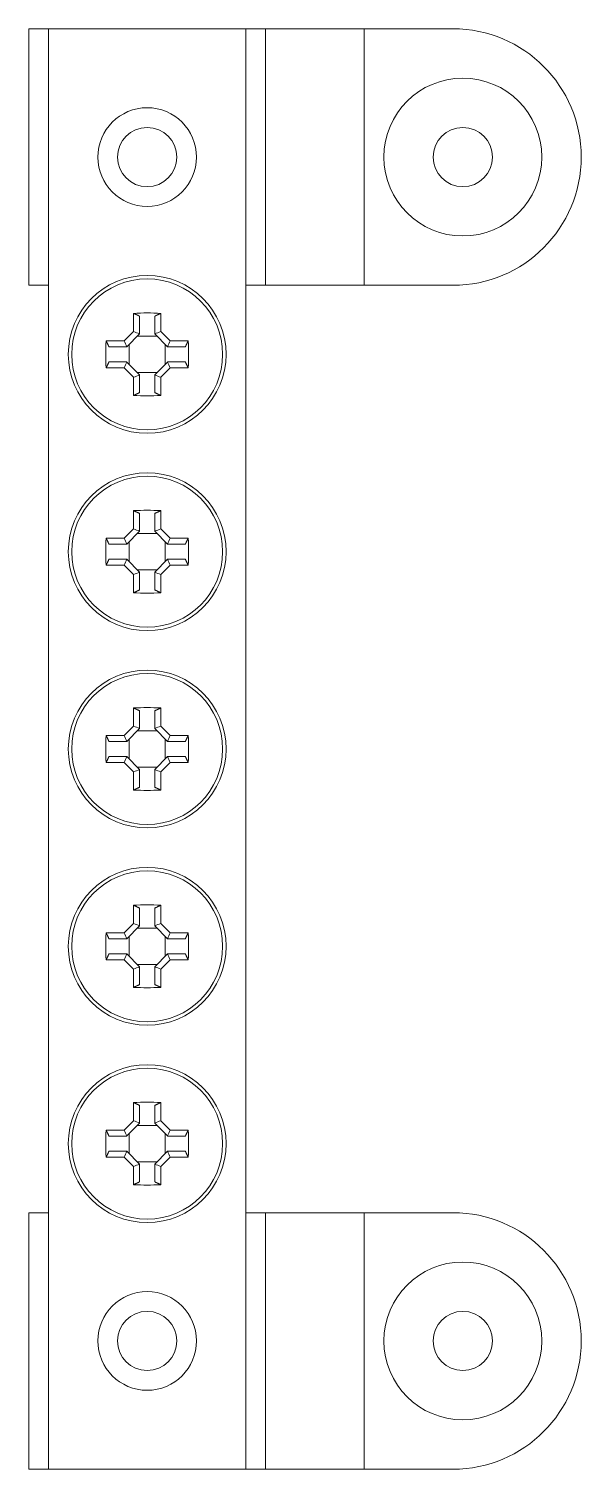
# Model space of a CAD drawing. Header units: millimetres. Extents: x -208796 to -83323, y 30910 to 103951.
# Drawn here: x -100228.9 to -100200.9, y 36274.7 to 36347.7 of the extents above; entities that cross this region are included whole.
import ezdxf

# ---------------------------------------------------------------- set-up
doc = ezdxf.new("R2010")
doc.units = ezdxf.units.MM
doc.header["$LTSCALE"] = 3
doc.layers.add('hw_VTP', color=7, linetype='Continuous', lineweight=13)

# ---------------------------------------------------------------- blocks, each defined once
blk = doc.blocks.new('*U159')
at = {"layer": 'hw_VTP', "color": 7}
for p, q in [((-36.5, 11), (-23.5, 11)), ((-36.5, 11), (-36.5, 10)), ((-23.5, 11), (-23.5, 10)), ((23.5, 10), (23.5, 11)), ((23.5, 11), (36.5, 11)), ((36.5, 11), (36.5, 10)), ((-36.5, -1), (-36.5, 0)), ((-23.5, 0), (-23.5, -1)), ((23.5, -1), (23.5, 0)), ((36.5, 0), (36.5, -1)), ((-36.5, -1), (-23.5, -1)), ((-36.5, -6), (-36.5, -1)), ((-23.5, -1), (-23.5, -6)), ((23.5, -1), (36.5, -1)), ((23.5, -6), (23.5, -1)), ((36.5, -1), (36.5, -6)), ((-36.5, -6), (-23.5, -6)), ((-36.5, -10.5), (-36.5, -6)), ((-23.5, -6), (-23.5, -10.5)), ((23.5, -6), (36.5, -6)), ((23.5, -10.5), (23.5, -6)), ((36.5, -6), (36.5, -10.5))]:
    blk.add_line(p, q, dxfattribs=at)
at = {"layer": 'hw_VTP', "color": 30}
for p, q in [((36.5, 10), (-36.5, 10)), ((-36.5, 0), (-36.5, 10)), ((36.5, 10), (36.5, 0)), ((-20.689, 6.161), (-20.689, 7.08)), ((-20.383, 6.936), (-20.383, 6.04)), ((-19.617, 6.04), (-19.617, 6.936)), ((-19.311, 7.08), (-19.311, 6.161)), ((-10.689, 6.161), (-10.689, 7.08)), ((-10.383, 6.936), (-10.383, 6.04)), ((-9.617, 6.04), (-9.617, 6.936)), ((-9.311, 7.08), (-9.311, 6.161)), ((-0.689, 6.161), (-0.689, 7.08)), ((-0.383, 6.936), (-0.383, 6.04)), ((0.383, 6.04), (0.383, 6.936)), ((0.689, 7.08), (0.689, 6.161)), ((9.311, 6.161), (9.311, 7.08)), ((9.617, 6.936), (9.617, 6.04)), ((10.383, 6.04), (10.383, 6.936)), ((10.689, 7.08), (10.689, 6.161)), ((19.311, 6.161), (19.311, 7.08)), ((19.617, 6.936), (19.617, 6.04)), ((20.383, 6.04), (20.383, 6.936)), ((20.689, 7.08), (20.689, 6.161)), ((-21.161, 5.689), (-20.689, 6.161)), ((-20.387, 6.037), (-21.037, 5.387)), ((-19.496, 5.92), (-20.504, 5.92)), ((-19.613, 6.037), (-19.617, 6.04)), ((-18.963, 5.387), (-19.613, 6.037)), ((-19.311, 6.161), (-18.839, 5.689)), ((-11.161, 5.689), (-10.689, 6.161)), ((-10.387, 6.037), (-11.037, 5.387)), ((-9.496, 5.92), (-10.504, 5.92)), ((-9.613, 6.037), (-9.617, 6.04)), ((-8.963, 5.387), (-9.613, 6.037)), ((-9.311, 6.161), (-8.839, 5.689)), ((-1.161, 5.689), (-0.689, 6.161)), ((-0.387, 6.037), (-1.037, 5.387)), ((0.504, 5.92), (-0.504, 5.92)), ((0.387, 6.037), (0.383, 6.04)), ((1.037, 5.387), (0.387, 6.037)), ((0.689, 6.161), (1.161, 5.689)), ((8.839, 5.689), (9.311, 6.161)), ((9.613, 6.037), (8.963, 5.387)), ((10.504, 5.92), (9.496, 5.92)), ((10.387, 6.037), (10.383, 6.04)), ((11.037, 5.387), (10.387, 6.037)), ((10.689, 6.161), (11.161, 5.689)), ((18.839, 5.689), (19.311, 6.161)), ((19.613, 6.037), (18.963, 5.387)), ((20.504, 5.92), (19.496, 5.92)), ((20.387, 6.037), (20.383, 6.04)), ((21.037, 5.387), (20.387, 6.037)), ((20.689, 6.161), (21.161, 5.689)), ((-22.08, 5.689), (-21.161, 5.689)), ((-21.04, 5.383), (-21.936, 5.383)), ((-21.037, 5.387), (-21.04, 5.383)), ((-20.92, 5.504), (-20.92, 4.496)), ((-19.08, 4.496), (-19.08, 5.504)), ((-18.064, 5.383), (-18.96, 5.383)), ((-18.839, 5.689), (-17.92, 5.689)), ((-12.08, 5.689), (-11.161, 5.689)), ((-11.04, 5.383), (-11.936, 5.383)), ((-11.037, 5.387), (-11.04, 5.383)), ((-10.92, 5.504), (-10.92, 4.496)), ((-9.08, 4.496), (-9.08, 5.504)), ((-8.064, 5.383), (-8.96, 5.383)), ((-8.839, 5.689), (-7.92, 5.689)), ((-2.08, 5.689), (-1.161, 5.689)), ((-1.04, 5.383), (-1.936, 5.383)), ((-1.037, 5.387), (-1.04, 5.383)), ((-0.92, 5.504), (-0.92, 4.496)), ((0.92, 4.496), (0.92, 5.504)), ((1.936, 5.383), (1.04, 5.383)), ((1.161, 5.689), (2.08, 5.689)), ((7.92, 5.689), (8.839, 5.689)), ((8.96, 5.383), (8.064, 5.383)), ((8.963, 5.387), (8.96, 5.383)), ((9.08, 5.504), (9.08, 4.496)), ((10.92, 4.496), (10.92, 5.504)), ((11.936, 5.383), (11.04, 5.383)), ((11.161, 5.689), (12.08, 5.689)), ((17.92, 5.689), (18.839, 5.689)), ((18.96, 5.383), (18.064, 5.383)), ((18.963, 5.387), (18.96, 5.383)), ((19.08, 5.504), (19.08, 4.496)), ((20.92, 4.496), (20.92, 5.504)), ((21.936, 5.383), (21.04, 5.383)), ((21.161, 5.689), (22.08, 5.689)), ((-21.936, 4.617), (-21.04, 4.617)), ((-21.037, 4.613), (-20.387, 3.963)), ((-19.613, 3.963), (-18.963, 4.613)), ((-18.963, 4.613), (-18.96, 4.617)), ((-18.96, 4.617), (-18.064, 4.617)), ((-11.936, 4.617), (-11.04, 4.617)), ((-11.037, 4.613), (-10.387, 3.963)), ((-9.613, 3.963), (-8.963, 4.613)), ((-8.963, 4.613), (-8.96, 4.617)), ((-8.96, 4.617), (-8.064, 4.617)), ((-1.936, 4.617), (-1.04, 4.617)), ((-1.037, 4.613), (-0.387, 3.963)), ((0.387, 3.963), (1.037, 4.613)), ((1.037, 4.613), (1.04, 4.617)), ((1.04, 4.617), (1.936, 4.617)), ((8.064, 4.617), (8.96, 4.617)), ((8.963, 4.613), (9.613, 3.963)), ((10.387, 3.963), (11.037, 4.613)), ((11.037, 4.613), (11.04, 4.617)), ((11.04, 4.617), (11.936, 4.617)), ((18.064, 4.617), (18.96, 4.617)), ((18.963, 4.613), (19.613, 3.963)), ((20.387, 3.963), (21.037, 4.613)), ((21.037, 4.613), (21.04, 4.617)), ((21.04, 4.617), (21.936, 4.617)), ((-21.161, 4.311), (-22.08, 4.311)), ((-20.689, 3.839), (-21.161, 4.311)), ((-20.689, 2.92), (-20.689, 3.839)), ((-20.504, 4.08), (-19.496, 4.08)), ((-20.387, 3.963), (-20.383, 3.96)), ((-20.383, 3.96), (-20.383, 3.064)), ((-19.617, 3.064), (-19.617, 3.96)), ((-18.839, 4.311), (-19.311, 3.839)), ((-19.311, 3.839), (-19.311, 2.92)), ((-17.92, 4.311), (-18.839, 4.311)), ((-11.161, 4.311), (-12.08, 4.311)), ((-10.689, 3.839), (-11.161, 4.311)), ((-10.689, 2.92), (-10.689, 3.839)), ((-10.504, 4.08), (-9.496, 4.08)), ((-10.387, 3.963), (-10.383, 3.96)), ((-10.383, 3.96), (-10.383, 3.064)), ((-9.617, 3.064), (-9.617, 3.96)), ((-8.839, 4.311), (-9.311, 3.839)), ((-9.311, 3.839), (-9.311, 2.92)), ((-7.92, 4.311), (-8.839, 4.311)), ((-1.161, 4.311), (-2.08, 4.311)), ((-0.689, 3.839), (-1.161, 4.311)), ((-0.689, 2.92), (-0.689, 3.839)), ((-0.504, 4.08), (0.504, 4.08)), ((-0.387, 3.963), (-0.383, 3.96)), ((-0.383, 3.96), (-0.383, 3.064)), ((0.383, 3.064), (0.383, 3.96)), ((1.161, 4.311), (0.689, 3.839)), ((0.689, 3.839), (0.689, 2.92)), ((2.08, 4.311), (1.161, 4.311)), ((8.839, 4.311), (7.92, 4.311)), ((9.311, 3.839), (8.839, 4.311)), ((9.311, 2.92), (9.311, 3.839)), ((9.496, 4.08), (10.504, 4.08)), ((9.613, 3.963), (9.617, 3.96)), ((9.617, 3.96), (9.617, 3.064)), ((10.383, 3.064), (10.383, 3.96)), ((11.161, 4.311), (10.689, 3.839)), ((10.689, 3.839), (10.689, 2.92)), ((12.08, 4.311), (11.161, 4.311)), ((18.839, 4.311), (17.92, 4.311)), ((19.311, 3.839), (18.839, 4.311)), ((19.311, 2.92), (19.311, 3.839)), ((19.496, 4.08), (20.504, 4.08)), ((19.613, 3.963), (19.617, 3.96)), ((19.617, 3.96), (19.617, 3.064)), ((20.383, 3.064), (20.383, 3.96)), ((21.161, 4.311), (20.689, 3.839)), ((20.689, 3.839), (20.689, 2.92)), ((22.08, 4.311), (21.161, 4.311)), ((-36.5, 0), (36.5, 0))]:
    blk.add_line(p, q, dxfattribs=at)
for centre, radius in [((-20, 5), 4), ((-20, 5), 3.825), ((-10, 5), 4), ((-10, 5), 3.825), ((0, 5), 4), ((0, 5), 3.825), ((10, 5), 4), ((10, 5), 3.825), ((20, 5), 4), ((20, 5), 3.825)]:
    blk.add_circle(centre, radius, dxfattribs=at)
at = {"layer": 'hw_VTP', "color": 7}
for centre, radius in [((-30, 5), 2.5), ((30, 5), 2.5), ((-30, 5), 1.5), ((30, 5), 1.5), ((-30, -11), 4), ((30, -11), 4), ((-30, -11), 1.5), ((30, -11), 1.5)]:
    blk.add_circle(centre, radius, dxfattribs=at)
for centre in [(-30, -10.5), (30, -10.5)]:
    blk.add_arc(centre, 6.5, 180, 0, dxfattribs=at)
at = {"layer": 'hw_VTP', "color": 30}
for centre, major_axis in [((-20, 3.922), (-6.357, 0)), ((-10, 3.922), (-6.357, 0)), ((0, 3.922), (-6.357, 0)), ((10, 3.922), (-6.357, 0)), ((20, 3.922), (-6.357, 0)), ((-18.922, 5), (0, -6.357)), ((-21.078, 5), (0, 6.357)), ((-8.922, 5), (0, -6.357)), ((-11.078, 5), (0, 6.357)), ((1.078, 5), (0, -6.357)), ((-1.078, 5), (0, 6.357)), ((11.078, 5), (0, -6.357)), ((8.922, 5), (0, 6.357)), ((21.078, 5), (0, -6.357)), ((18.922, 5), (0, 6.357)), ((-20, 6.078), (6.357, 0)), ((-10, 6.078), (6.357, 0)), ((0, 6.078), (6.357, 0)), ((10, 6.078), (6.357, 0)), ((20, 6.078), (6.357, 0))]:
    blk.add_ellipse(centre, major_axis=major_axis, ratio=0.499722, start_param=4.603833, end_param=4.820944, dxfattribs=at)
for points, weights in [([(-20.689, 7.08), (-20.532, 7.006), (-20.383, 6.936)], [1, 1.00025945067, 1]), ([(-19.617, 6.936), (-19.468, 7.006), (-19.311, 7.08)], [1, 1.00025945066, 1]), ([(-10.689, 7.08), (-10.532, 7.006), (-10.383, 6.936)], [1, 1.00025945067, 1]), ([(-9.617, 6.936), (-9.468, 7.006), (-9.311, 7.08)], [1, 1.00025945066, 1]), ([(-0.689, 7.08), (-0.532, 7.006), (-0.383, 6.936)], [1, 1.00025945067, 1]), ([(0.383, 6.936), (0.532, 7.006), (0.689, 7.08)], [1, 1.00025945066, 1]), ([(9.311, 7.08), (9.468, 7.006), (9.617, 6.936)], [1, 1.00025945067, 1]), ([(10.383, 6.936), (10.532, 7.006), (10.689, 7.08)], [1, 1.00025945066, 1]), ([(19.311, 7.08), (19.468, 7.006), (19.617, 6.936)], [1, 1.00025945067, 1]), ([(20.383, 6.936), (20.532, 7.006), (20.689, 7.08)], [1, 1.00025945066, 1]), ([(-20.387, 6.037), (-20.385, 6.039), (-20.383, 6.04)], [0.960465329359, 0.960447412211, 0.960429506847]), ([(-10.387, 6.037), (-10.385, 6.039), (-10.383, 6.04)], [0.960465329359, 0.960447412211, 0.960429506847]), ([(-0.387, 6.037), (-0.385, 6.039), (-0.383, 6.04)], [0.960465329359, 0.960447412211, 0.960429506847]), ([(9.613, 6.037), (9.615, 6.039), (9.617, 6.04)], [0.960465329359, 0.960447412211, 0.960429506847]), ([(19.613, 6.037), (19.615, 6.039), (19.617, 6.04)], [0.960465329359, 0.960447412211, 0.960429506847]), ([(-21.936, 5.383), (-22.006, 5.532), (-22.08, 5.689)], [1, 1.00025945065, 1]), ([(-18.963, 5.387), (-18.961, 5.385), (-18.96, 5.383)], [0.960465329359, 0.960447412211, 0.960429506847]), ([(-17.92, 5.689), (-17.994, 5.532), (-18.064, 5.383)], [1, 1.00025945064, 1]), ([(-11.936, 5.383), (-12.006, 5.532), (-12.08, 5.689)], [1, 1.00025945065, 1]), ([(-8.963, 5.387), (-8.961, 5.385), (-8.96, 5.383)], [0.960465329359, 0.960447412211, 0.960429506847]), ([(-7.92, 5.689), (-7.994, 5.532), (-8.064, 5.383)], [1, 1.00025945064, 1]), ([(-1.936, 5.383), (-2.006, 5.532), (-2.08, 5.689)], [1, 1.00025945065, 1]), ([(1.037, 5.387), (1.039, 5.385), (1.04, 5.383)], [0.960465329359, 0.960447412211, 0.960429506847]), ([(2.08, 5.689), (2.006, 5.532), (1.936, 5.383)], [1, 1.00025945064, 1]), ([(8.064, 5.383), (7.994, 5.532), (7.92, 5.689)], [1, 1.00025945065, 1]), ([(11.037, 5.387), (11.039, 5.385), (11.04, 5.383)], [0.960465329359, 0.960447412211, 0.960429506847]), ([(12.08, 5.689), (12.006, 5.532), (11.936, 5.383)], [1, 1.00025945064, 1]), ([(18.064, 5.383), (17.994, 5.532), (17.92, 5.689)], [1, 1.00025945065, 1]), ([(21.037, 5.387), (21.039, 5.385), (21.04, 5.383)], [0.960465329359, 0.960447412211, 0.960429506847]), ([(22.08, 5.689), (22.006, 5.532), (21.936, 5.383)], [1, 1.00025945064, 1]), ([(-22.08, 4.311), (-22.006, 4.468), (-21.936, 4.617)], [1, 1.00025945066, 1]), ([(-21.037, 4.613), (-21.039, 4.615), (-21.04, 4.617)], [0.960465329359, 0.960447412211, 0.960429506847]), ([(-18.064, 4.617), (-17.994, 4.468), (-17.92, 4.311)], [1, 1.00025945063, 1]), ([(-12.08, 4.311), (-12.006, 4.468), (-11.936, 4.617)], [1, 1.00025945066, 1]), ([(-11.037, 4.613), (-11.039, 4.615), (-11.04, 4.617)], [0.960465329359, 0.960447412211, 0.960429506847]), ([(-8.064, 4.617), (-7.994, 4.468), (-7.92, 4.311)], [1, 1.00025945063, 1]), ([(-2.08, 4.311), (-2.006, 4.468), (-1.936, 4.617)], [1, 1.00025945066, 1]), ([(-1.037, 4.613), (-1.039, 4.615), (-1.04, 4.617)], [0.960465329359, 0.960447412211, 0.960429506847]), ([(1.936, 4.617), (2.006, 4.468), (2.08, 4.311)], [1, 1.00025945063, 1]), ([(7.92, 4.311), (7.994, 4.468), (8.064, 4.617)], [1, 1.00025945066, 1]), ([(8.963, 4.613), (8.961, 4.615), (8.96, 4.617)], [0.960465329359, 0.960447412211, 0.960429506847]), ([(11.936, 4.617), (12.006, 4.468), (12.08, 4.311)], [1, 1.00025945063, 1]), ([(17.92, 4.311), (17.994, 4.468), (18.064, 4.617)], [1, 1.00025945066, 1]), ([(18.963, 4.613), (18.961, 4.615), (18.96, 4.617)], [0.960465329359, 0.960447412211, 0.960429506847]), ([(21.936, 4.617), (22.006, 4.468), (22.08, 4.311)], [1, 1.00025945063, 1]), ([(-19.613, 3.963), (-19.615, 3.961), (-19.617, 3.96)], [0.960465329359, 0.960447412211, 0.960429506847]), ([(-9.613, 3.963), (-9.615, 3.961), (-9.617, 3.96)], [0.960465329359, 0.960447412211, 0.960429506847]), ([(0.387, 3.963), (0.385, 3.961), (0.383, 3.96)], [0.960465329359, 0.960447412211, 0.960429506847]), ([(10.387, 3.963), (10.385, 3.961), (10.383, 3.96)], [0.960465329359, 0.960447412211, 0.960429506847]), ([(20.387, 3.963), (20.385, 3.961), (20.383, 3.96)], [0.960465329359, 0.960447412211, 0.960429506847]), ([(-20.383, 3.064), (-20.532, 2.994), (-20.689, 2.92)], [1, 1.00025945069, 1]), ([(-19.311, 2.92), (-19.468, 2.994), (-19.617, 3.064)], [1, 1.00025945066, 1]), ([(-10.383, 3.064), (-10.532, 2.994), (-10.689, 2.92)], [1, 1.00025945069, 1]), ([(-9.311, 2.92), (-9.468, 2.994), (-9.617, 3.064)], [1, 1.00025945066, 1]), ([(-0.383, 3.064), (-0.532, 2.994), (-0.689, 2.92)], [1, 1.00025945069, 1]), ([(0.689, 2.92), (0.532, 2.994), (0.383, 3.064)], [1, 1.00025945066, 1]), ([(9.617, 3.064), (9.468, 2.994), (9.311, 2.92)], [1, 1.00025945069, 1]), ([(10.689, 2.92), (10.532, 2.994), (10.383, 3.064)], [1, 1.00025945066, 1]), ([(19.617, 3.064), (19.468, 2.994), (19.311, 2.92)], [1, 1.00025945069, 1]), ([(20.689, 2.92), (20.532, 2.994), (20.383, 3.064)], [1, 1.00025945066, 1])]:
    blk.add_rational_spline(points, weights, degree=2, dxfattribs=at)
for points in [[(-20.689, 6.161), (-20.588, 6.12), (-20.487, 6.078), (-20.387, 6.037)], [(-19.311, 6.161), (-19.412, 6.12), (-19.513, 6.078), (-19.613, 6.037)], [(-10.689, 6.161), (-10.588, 6.12), (-10.487, 6.078), (-10.387, 6.037)], [(-9.311, 6.161), (-9.412, 6.12), (-9.513, 6.078), (-9.613, 6.037)], [(-0.689, 6.161), (-0.588, 6.12), (-0.487, 6.078), (-0.387, 6.037)], [(0.689, 6.161), (0.588, 6.12), (0.487, 6.078), (0.387, 6.037)], [(9.311, 6.161), (9.412, 6.12), (9.513, 6.078), (9.613, 6.037)], [(10.689, 6.161), (10.588, 6.12), (10.487, 6.078), (10.387, 6.037)], [(19.311, 6.161), (19.412, 6.12), (19.513, 6.078), (19.613, 6.037)], [(20.689, 6.161), (20.588, 6.12), (20.487, 6.078), (20.387, 6.037)], [(-21.161, 5.689), (-21.12, 5.588), (-21.078, 5.487), (-21.037, 5.387)], [(-18.839, 5.689), (-18.88, 5.588), (-18.922, 5.487), (-18.963, 5.387)], [(-11.161, 5.689), (-11.12, 5.588), (-11.078, 5.487), (-11.037, 5.387)], [(-8.839, 5.689), (-8.88, 5.588), (-8.922, 5.487), (-8.963, 5.387)], [(-1.161, 5.689), (-1.12, 5.588), (-1.078, 5.487), (-1.037, 5.387)], [(1.161, 5.689), (1.12, 5.588), (1.078, 5.487), (1.037, 5.387)], [(8.839, 5.689), (8.88, 5.588), (8.922, 5.487), (8.963, 5.387)], [(11.161, 5.689), (11.12, 5.588), (11.078, 5.487), (11.037, 5.387)], [(18.839, 5.689), (18.88, 5.588), (18.922, 5.487), (18.963, 5.387)], [(21.161, 5.689), (21.12, 5.588), (21.078, 5.487), (21.037, 5.387)], [(-21.161, 4.311), (-21.12, 4.412), (-21.078, 4.513), (-21.037, 4.613)], [(-18.839, 4.311), (-18.88, 4.412), (-18.922, 4.513), (-18.963, 4.613)], [(-11.161, 4.311), (-11.12, 4.412), (-11.078, 4.513), (-11.037, 4.613)], [(-8.839, 4.311), (-8.88, 4.412), (-8.922, 4.513), (-8.963, 4.613)], [(-1.161, 4.311), (-1.12, 4.412), (-1.078, 4.513), (-1.037, 4.613)], [(1.161, 4.311), (1.12, 4.412), (1.078, 4.513), (1.037, 4.613)], [(8.839, 4.311), (8.88, 4.412), (8.922, 4.513), (8.963, 4.613)], [(11.161, 4.311), (11.12, 4.412), (11.078, 4.513), (11.037, 4.613)], [(18.839, 4.311), (18.88, 4.412), (18.922, 4.513), (18.963, 4.613)], [(21.161, 4.311), (21.12, 4.412), (21.078, 4.513), (21.037, 4.613)], [(-20.689, 3.839), (-20.588, 3.88), (-20.487, 3.922), (-20.387, 3.963)], [(-19.311, 3.839), (-19.412, 3.88), (-19.513, 3.922), (-19.613, 3.963)], [(-10.689, 3.839), (-10.588, 3.88), (-10.487, 3.922), (-10.387, 3.963)], [(-9.311, 3.839), (-9.412, 3.88), (-9.513, 3.922), (-9.613, 3.963)], [(-0.689, 3.839), (-0.588, 3.88), (-0.487, 3.922), (-0.387, 3.963)], [(0.689, 3.839), (0.588, 3.88), (0.487, 3.922), (0.387, 3.963)], [(9.311, 3.839), (9.412, 3.88), (9.513, 3.922), (9.613, 3.963)], [(10.689, 3.839), (10.588, 3.88), (10.487, 3.922), (10.387, 3.963)], [(19.311, 3.839), (19.412, 3.88), (19.513, 3.922), (19.613, 3.963)], [(20.689, 3.839), (20.588, 3.88), (20.487, 3.922), (20.387, 3.963)]]:
    blk.add_open_spline(points, degree=3, dxfattribs=at)

msp = doc.modelspace()

# ---------------------------------------------------------------- block references
at = {"rotation": 90}
msp.add_blockref('*U159', (-100217.885, 36311.187), dxfattribs=at)

doc.saveas('drawing.dxf')
